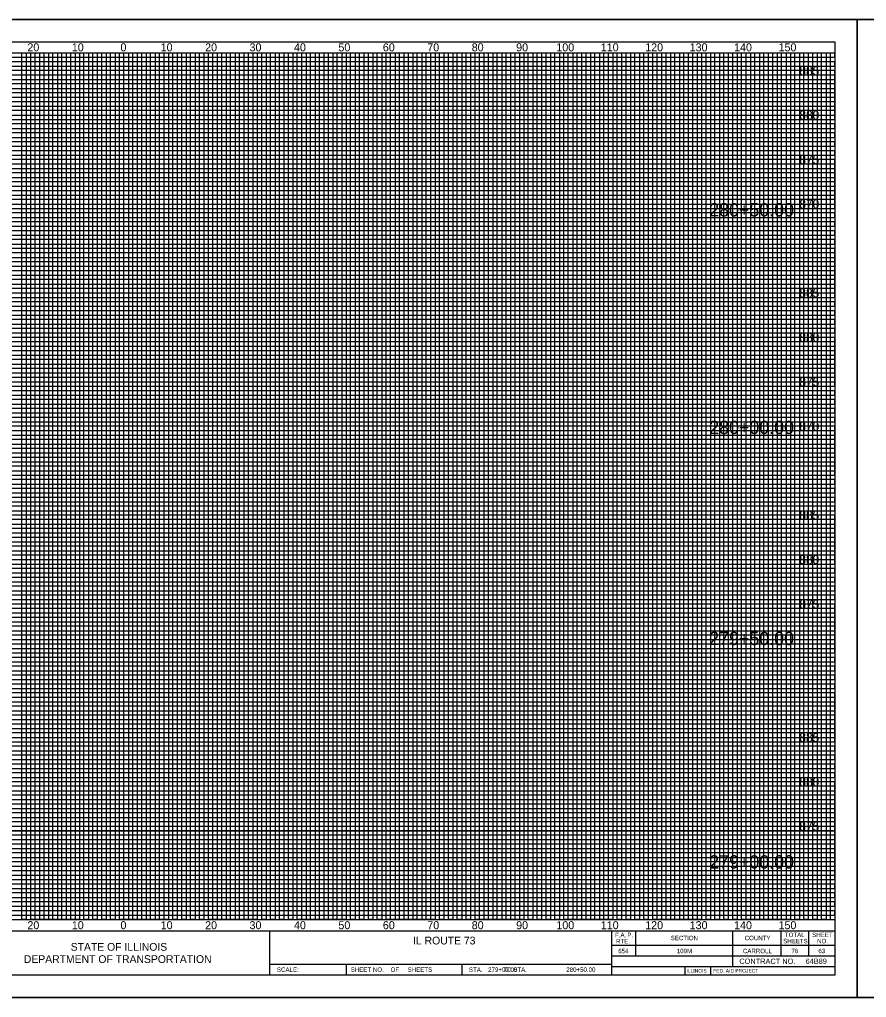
# Model space of a CAD drawing. Extents: x -26 to 24680, y -10 to 21582.
# Drawn here: x 24151.5 to 24342.1, y 5798.5 to 6018.5 of the extents above; entities that cross this region are included whole.
import ezdxf

# ---------------------------------------------------------------- set-up
doc = ezdxf.new("R2010")
doc.units = 0
for name, color, linetype in [('Sheets_General Details', 7, 'Continuous'), ('Sheets_Minor Grid', 7, 'Continuous'), ('Sheets_Printer Plotting Border', 7, 'Continuous')]:
    doc.layers.add(name, color=color, linetype=linetype)

msp = doc.modelspace()

# ---------------------------------------------------------------- linework, layer by layer
at = {"layer": 'Sheets_General Details'}
for p, q in [((24000.03, 6018.52), (24340.03, 6018.52)), ((24340.01, 6018.52), (24340.03, 6018.52)), ((24340.03, 6018.52), (24340.03, 5798.52)), ((24340.03, 6018.52), (24680.03, 6018.52)), ((24340.03, 5798.52), (24340.03, 6018.52)), ((24015.03, 6011.02), (24335.03, 6011.02)), ((24015.03, 5816.02), (24335.03, 5816.02)), ((24015.03, 5813.52), (24335.03, 5813.52)), ((24207.77, 5813.52), (24207.77, 5803.52)), ((24284.77, 5813.52), (24284.77, 5803.52)), ((24290.17, 5813.52), (24290.17, 5807.86)), ((24311.97, 5813.52), (24311.97, 5805.46)), ((24322.89, 5813.52), (24322.89, 5807.86)), ((24329.1, 5813.52), (24329.1, 5807.86)), ((24284.77, 5810.26), (24335.03, 5810.26)), ((24207.77, 5806.02), (24284.77, 5806.02)), ((24225.03, 5806.02), (24225.03, 5803.52)), ((24251.03, 5806.02), (24251.03, 5803.52)), ((24284.77, 5807.86), (24335.03, 5807.86)), ((24284.77, 5805.46), (24335.03, 5805.46)), ((24301.24, 5805.46), (24301.24, 5803.52)), ((24307.04, 5805.46), (24307.04, 5803.52)), ((24340.03, 5798.52), (24000.03, 5798.52)), ((24680.03, 5798.52), (24340.03, 5798.52))]:
    msp.add_line(p, q, dxfattribs=at)
msp.add_lwpolyline([(24335.03, 5803.52), (24015.03, 5803.52), (24015.03, 6013.52), (24335.03, 6013.52)], close=True, dxfattribs=at)
for points in [[(24165.03, 6011.02), (24165.03, 5816.02), (24155.03, 5816.02), (24155.03, 6011.02)], [(24185.03, 6011.02), (24185.03, 5816.02), (24175.03, 5816.02), (24175.03, 6011.02)], [(24205.03, 6011.02), (24205.03, 5816.02), (24195.03, 5816.02), (24195.03, 6011.02)], [(24225.03, 6011.02), (24225.03, 5816.02), (24215.03, 5816.02), (24215.03, 6011.02)], [(24245.03, 6011.02), (24245.03, 5816.02), (24235.03, 5816.02), (24235.03, 6011.02)], [(24265.03, 6011.02), (24265.03, 5816.02), (24255.03, 5816.02), (24255.03, 6011.02)], [(24285.03, 6011.07), (24285.03, 5816.02), (24275.03, 5816.02), (24275.03, 6011.02)], [(24305.03, 6011.02), (24305.03, 5816.02), (24295.03, 5816.02), (24295.03, 6011.02)], [(24325.03, 6011.02), (24325.03, 5816.02), (24315.03, 5816.02), (24315.03, 6011.02)], [(24015.03, 5996.02), (24335.03, 5996.02), (24335.03, 6006.02), (24015.03, 6006.02)], [(24015.03, 5976.02), (24335.03, 5976.02), (24335.03, 5986.02), (24015.03, 5986.02)], [(24015.03, 5956.02), (24335.03, 5956.02), (24335.03, 5966.02), (24015.03, 5966.02)], [(24015.03, 5936.02), (24335.03, 5936.02), (24335.03, 5946.02), (24015.03, 5946.02)], [(24015.03, 5916.02), (24335.03, 5916.02), (24335.03, 5926.02), (24015.03, 5926.02)], [(24015.03, 5896.02), (24335.03, 5896.02), (24335.03, 5906.02), (24015.03, 5906.02)], [(24015.03, 5876.02), (24335.03, 5876.02), (24335.03, 5886.02), (24015.03, 5886.02)], [(24015.03, 5856.02), (24335.03, 5856.02), (24335.03, 5866.02), (24015.03, 5866.02)], [(24015.03, 5836.02), (24335.03, 5836.02), (24335.03, 5846.02), (24015.03, 5846.02)], [(24015.03, 5826.02), (24335.03, 5826.02), (24335.03, 5836.02), (24015.03, 5836.02)]]:
    msp.add_lwpolyline(points, dxfattribs=at)
at = {"layer": 'Sheets_Minor Grid'}
for points in [[(24015.03, 6010.02), (24335.03, 6010.02), (24335.03, 6011.02)], [(24153.03, 6011.02), (24153.03, 5816.02), (24152.03, 5816.02), (24152.03, 6011.02)], [(24156.03, 6011.02), (24156.03, 5816.02), (24154.03, 5816.02), (24154.03, 6011.02)], [(24158.03, 6011.02), (24158.03, 5816.02), (24157.03, 5816.02), (24157.03, 6011.02)], [(24160.03, 6011.02), (24160.03, 5816.02), (24159.03, 5816.02), (24159.03, 6011.02)], [(24162.03, 6011.02), (24162.03, 5816.02), (24161.03, 5816.02), (24161.03, 6011.02)], [(24164.03, 6011.02), (24164.03, 5816.02), (24163.03, 5816.02), (24163.03, 6011.02)], [(24167.03, 6011.02), (24167.03, 5816.02), (24166.03, 5816.02), (24166.03, 6011.02)], [(24169.03, 6011.02), (24169.03, 5816.02), (24168.03, 5816.02)], [(24168.03, 5816.02), (24168.03, 6011.02)], [(24171.03, 6011.02), (24171.03, 5816.02), (24170.03, 5816.02), (24170.03, 6011.02)], [(24173.03, 6011.02), (24173.03, 5816.02), (24172.03, 5816.02), (24172.03, 6011.02)], [(24176.03, 6011.02), (24176.03, 5816.02), (24174.03, 5816.02), (24174.03, 6011.02)], [(24178.03, 6011.02), (24178.03, 5816.02), (24177.03, 5816.02), (24177.03, 6011.02)], [(24180.03, 6011.02), (24180.03, 5816.02), (24179.03, 5816.02), (24179.03, 6011.02)], [(24182.03, 6011.02), (24182.03, 5816.02), (24181.03, 5816.02), (24181.03, 6011.02)], [(24184.03, 6011.02), (24184.03, 5816.02), (24183.03, 5816.02), (24183.03, 6011.02)], [(24187.03, 6011.02), (24187.03, 5816.02), (24186.03, 5816.02), (24186.03, 6011.02)], [(24189.03, 6011.02), (24189.03, 5816.02), (24188.03, 5816.02), (24188.03, 6011.02)], [(24191.03, 6011.02), (24191.03, 5816.02), (24190.03, 5816.02), (24190.03, 6011.02)], [(24193.03, 6011.02), (24193.03, 5816.02), (24192.03, 5816.02), (24192.03, 6011.02)], [(24196.03, 6011.02), (24196.03, 5816.02), (24194.03, 5816.02), (24194.03, 6011.02)], [(24198.03, 6011.02), (24198.03, 5816.02), (24197.03, 5816.02), (24197.03, 6011.02)], [(24200.03, 6011.02), (24200.03, 5816.02), (24199.03, 5816.02), (24199.03, 6011.02)], [(24202.03, 6011.02), (24202.03, 5816.02), (24201.03, 5816.02), (24201.03, 6011.02)], [(24204.03, 6011.02), (24204.03, 5816.02), (24203.03, 5816.02), (24203.03, 6011.02)], [(24207.03, 6011.02), (24207.03, 5816.02), (24206.03, 5816.02), (24206.03, 6011.02)], [(24209.03, 6011.02), (24209.03, 5816.02), (24208.03, 5816.02), (24208.03, 6011.02)], [(24211.03, 6011.02), (24211.03, 5816.02), (24210.03, 5816.02), (24210.03, 6011.02)], [(24213.03, 6011.02), (24213.03, 5816.02), (24212.03, 5816.02), (24212.03, 6011.02)], [(24216.03, 6011.02), (24216.03, 5816.02), (24214.03, 5816.02), (24214.03, 6011.02)], [(24218.03, 6011.02), (24218.03, 5816.02), (24217.03, 5816.02), (24217.03, 6011.02)], [(24220.03, 6011.02), (24220.03, 5816.02), (24219.03, 5816.02), (24219.03, 6011.02)], [(24222.03, 6011.02), (24222.03, 5816.02), (24221.03, 5816.02), (24221.03, 6011.02)], [(24224.03, 6011.02), (24224.03, 5816.02), (24223.03, 5816.02)], [(24223.03, 5816.02), (24223.03, 6011.02)], [(24227.03, 6011.02), (24227.03, 5816.02), (24226.03, 5816.02), (24226.03, 6011.02)], [(24229.03, 6011.02), (24229.03, 5816.02), (24228.03, 5816.02), (24228.03, 6011.02)], [(24231.03, 6011.02), (24231.03, 5816.02), (24230.03, 5816.02), (24230.03, 6011.02)], [(24233.03, 6011.02), (24233.03, 5816.02), (24232.03, 5816.02), (24232.03, 6011.02)], [(24236.03, 6011.02), (24236.03, 5816.02), (24234.03, 5816.02), (24234.03, 6011.02)], [(24238.03, 6011.02), (24238.03, 5816.02), (24237.03, 5816.02), (24237.03, 6011.02)], [(24240.03, 6011.02), (24240.03, 5816.02), (24239.03, 5816.02), (24239.03, 6011.02)], [(24242.03, 6011.02), (24242.03, 5816.02), (24241.03, 5816.02), (24241.03, 6011.02)], [(24244.03, 6011.02), (24244.03, 5816.02), (24243.03, 5816.02), (24243.03, 6011.02)], [(24247.03, 6011.02), (24247.03, 5816.02), (24246.03, 5816.02), (24246.03, 6011.02)], [(24249.03, 6011.02), (24249.03, 5816.02), (24248.03, 5816.02), (24248.03, 6011.02)], [(24251.03, 6011.02), (24251.03, 5816.02), (24250.03, 5816.02), (24250.03, 6011.02)], [(24253.03, 6011.02), (24253.03, 5816.02), (24252.03, 5816.02), (24252.03, 6011.02)], [(24256.03, 6011.02), (24256.03, 5816.02), (24254.03, 5816.02), (24254.03, 6011.02)], [(24258.03, 6011.02), (24258.03, 5816.02), (24257.03, 5816.02), (24257.03, 6011.02)], [(24260.03, 6011.02), (24260.03, 5816.02), (24259.03, 5816.02), (24259.03, 6011.02)], [(24262.03, 6011.02), (24262.03, 5816.02), (24261.03, 5816.02), (24261.03, 6011.02)], [(24264.03, 6011.02), (24264.03, 5816.02), (24263.03, 5816.02), (24263.03, 6011.02)], [(24267.03, 6011.02), (24267.03, 5816.02), (24266.03, 5816.02), (24266.03, 6011.02)], [(24269.03, 6011.02), (24269.03, 5816.02), (24268.03, 5816.02), (24268.03, 6011.02)], [(24271.03, 6011.02), (24271.03, 5816.02), (24270.03, 5816.02), (24270.03, 6011.02)], [(24273.03, 6011.02), (24273.03, 5816.02), (24272.03, 5816.02), (24272.03, 6011.02)], [(24276.03, 6011.02), (24276.03, 5816.02), (24274.03, 5816.02), (24274.03, 6011.02)], [(24278.03, 6011.02), (24278.03, 5816.02), (24277.03, 5816.02), (24277.03, 6011.02)], [(24280.03, 6011.02), (24280.03, 5816.02), (24279.03, 5816.02)], [(24279.03, 5816.02), (24279.03, 6011.02)], [(24282.03, 6011.02), (24282.03, 5816.02), (24281.03, 5816.02), (24281.03, 6011.02)], [(24284.03, 6011.02), (24284.03, 5816.02), (24283.03, 5816.02), (24283.03, 6011.02)], [(24287.03, 6011.02), (24287.03, 5816.02), (24286.03, 5816.02), (24286.03, 6011.02)], [(24289.03, 6011.02), (24289.03, 5816.02), (24288.03, 5816.02), (24288.03, 6011.02)], [(24291.03, 6011.02), (24291.03, 5816.02), (24290.03, 5816.02), (24290.03, 6011.02)], [(24293.03, 6011.02), (24293.03, 5816.02), (24292.03, 5816.02), (24292.03, 6011.02)], [(24296.03, 6011.02), (24296.03, 5816.02), (24294.03, 5816.02), (24294.03, 6011.02)], [(24298.03, 6011.02), (24298.03, 5816.02), (24297.03, 5816.02), (24297.03, 6011.02)], [(24300.03, 6011.02), (24300.03, 5816.02), (24299.03, 5816.02), (24299.03, 6011.02)], [(24302.03, 6011.02), (24302.03, 5816.02), (24301.03, 5816.02), (24301.03, 6011.02)], [(24304.03, 6011.02), (24304.03, 5816.02), (24303.03, 5816.02), (24303.03, 6011.02)], [(24307.03, 6011.02), (24307.03, 5816.02), (24306.03, 5816.02), (24306.03, 6011.02)], [(24309.03, 6011.02), (24309.03, 5816.02), (24308.03, 5816.02), (24308.03, 6011.02)], [(24311.03, 6011.02), (24311.03, 5816.02), (24310.03, 5816.02), (24310.03, 6011.02)], [(24313.03, 6011.02), (24313.03, 5816.02), (24312.03, 5816.02), (24312.03, 6011.02)], [(24316.03, 6011.02), (24316.03, 5816.02), (24314.03, 5816.02), (24314.03, 6011.02)], [(24318.03, 6011.02), (24318.03, 5816.02), (24317.03, 5816.02), (24317.03, 6011.02)], [(24320.03, 6011.02), (24320.03, 5816.02), (24319.03, 5816.02), (24319.03, 6011.02)], [(24322.03, 6011.02), (24322.03, 5816.02), (24321.03, 5816.02), (24321.03, 6011.02)], [(24324.03, 6011.02), (24324.03, 5816.02), (24323.03, 5816.02), (24323.03, 6011.02)], [(24327.03, 6011.02), (24327.03, 5816.02), (24326.03, 5816.02), (24326.03, 6011.02)], [(24329.03, 6011.02), (24329.03, 5816.02), (24328.03, 5816.02), (24328.03, 6011.02)], [(24331.03, 6011.02), (24331.03, 5816.02), (24330.03, 5816.02), (24330.03, 6011.02)], [(24333.03, 6011.02), (24333.03, 5816.02), (24332.03, 5816.02), (24332.03, 6011.02)], [(24334.03, 5816.02), (24334.03, 6011.02)], [(24015.03, 6008.02), (24335.03, 6008.02), (24335.03, 6009.02), (24015.03, 6009.02)], [(24015.03, 6005.02), (24335.03, 6005.02), (24335.03, 6007.02), (24015.03, 6007.02)], [(24015.03, 6003.02), (24335.03, 6003.02), (24335.03, 6004.02), (24015.03, 6004.02)], [(24015.03, 6001.02), (24335.03, 6001.02), (24335.03, 6002.02), (24015.03, 6002.02)], [(24015.03, 5999.02), (24335.03, 5999.02), (24335.03, 6000.02), (24015.03, 6000.02)], [(24015.03, 5997.02), (24335.03, 5997.02), (24335.03, 5998.02), (24015.03, 5998.02)], [(24015.03, 5994.02), (24335.03, 5994.02), (24335.03, 5995.02), (24015.03, 5995.02)], [(24015.03, 5992.02), (24335.03, 5992.02), (24335.03, 5993.02), (24015.03, 5993.02)], [(24015.03, 5990.02), (24335.03, 5990.02), (24335.03, 5991.02), (24015.03, 5991.02)], [(24015.03, 5988.02), (24335.03, 5988.02), (24335.03, 5989.02), (24015.03, 5989.02)], [(24015.03, 5985.02), (24335.03, 5985.02), (24335.03, 5987.02), (24015.03, 5987.02)], [(24015.03, 5983.02), (24335.03, 5983.02), (24335.03, 5984.02), (24015.03, 5984.02)], [(24015.03, 5981.02), (24335.03, 5981.02), (24335.03, 5982.02), (24015.03, 5982.02)], [(24015.03, 5979.02), (24335.03, 5979.02), (24335.03, 5980.02), (24015.03, 5980.02)], [(24015.03, 5977.02), (24335.03, 5977.02), (24335.03, 5978.02), (24015.03, 5978.02)], [(24015.03, 5974.02), (24335.03, 5974.02), (24335.03, 5975.02), (24015.03, 5975.02)], [(24015.03, 5972.02), (24335.03, 5972.02), (24335.03, 5973.02), (24015.03, 5973.02)], [(24015.03, 5970.02), (24335.03, 5970.02), (24335.03, 5971.02), (24015.03, 5971.02)], [(24015.03, 5968.02), (24335.03, 5968.02), (24335.03, 5969.02), (24015.03, 5969.02)], [(24015.03, 5965.02), (24335.03, 5965.02), (24335.03, 5967.02), (24015.03, 5967.02)], [(24015.03, 5963.02), (24335.03, 5963.02), (24335.03, 5964.02), (24015.03, 5964.02)], [(24015.03, 5961.02), (24335.03, 5961.02), (24335.03, 5962.02), (24015.03, 5962.02)], [(24015.03, 5959.02), (24335.03, 5959.02), (24335.03, 5960.02), (24015.03, 5960.02)], [(24015.03, 5957.02), (24335.03, 5957.02), (24335.03, 5958.02), (24015.03, 5958.02)], [(24015.03, 5954.02), (24335.03, 5954.02), (24335.03, 5955.02), (24015.03, 5955.02)], [(24015.03, 5952.02), (24335.03, 5952.02), (24335.03, 5953.02), (24015.03, 5953.02)], [(24015.03, 5950.02), (24335.03, 5950.02), (24335.03, 5951.02), (24015.03, 5951.02)], [(24015.03, 5948.02), (24335.03, 5948.02), (24335.03, 5949.02), (24015.03, 5949.02)], [(24015.03, 5945.02), (24335.03, 5945.02), (24335.03, 5947.02), (24015.03, 5947.02)], [(24015.03, 5943.02), (24335.03, 5943.02), (24335.03, 5944.02), (24015.03, 5944.02)], [(24015.03, 5941.02), (24335.03, 5941.02), (24335.03, 5942.02), (24015.03, 5942.02)], [(24015.03, 5939.02), (24335.03, 5939.02), (24335.03, 5940.02), (24015.03, 5940.02)], [(24015.03, 5937.02), (24335.03, 5937.02), (24335.03, 5938.02), (24015.03, 5938.02)], [(24015.03, 5934.02), (24335.03, 5934.02), (24335.03, 5935.02), (24015.03, 5935.02)], [(24015.03, 5932.02), (24335.03, 5932.02), (24335.03, 5933.02), (24015.03, 5933.02)], [(24015.03, 5930.02), (24335.03, 5930.02), (24335.03, 5931.02), (24015.03, 5931.02)], [(24015.03, 5928.02), (24335.03, 5928.02), (24335.03, 5929.02), (24015.03, 5929.02)], [(24015.03, 5925.02), (24335.03, 5925.02), (24335.03, 5927.02), (24015.03, 5927.02)], [(24015.03, 5923.02), (24335.03, 5923.02), (24335.03, 5924.02), (24015.03, 5924.02)], [(24015.03, 5921.02), (24335.03, 5921.02), (24335.03, 5922.02), (24015.03, 5922.02)], [(24015.03, 5919.02), (24335.03, 5919.02), (24335.03, 5920.02), (24015.03, 5920.02)], [(24015.03, 5917.02), (24335.03, 5917.02), (24335.03, 5918.02), (24015.03, 5918.02)], [(24015.03, 5914.02), (24335.03, 5914.02), (24335.03, 5915.02), (24015.03, 5915.02)], [(24015.03, 5912.02), (24335.03, 5912.02), (24335.03, 5913.02), (24015.03, 5913.02)], [(24015.03, 5910.02), (24335.03, 5910.02), (24335.03, 5911.02), (24015.03, 5911.02)], [(24015.03, 5908.02), (24335.03, 5908.02), (24335.03, 5909.02), (24015.03, 5909.02)], [(24015.03, 5905.02), (24335.03, 5905.02), (24335.03, 5907.02), (24015.03, 5907.02)], [(24015.03, 5903.02), (24335.03, 5903.02), (24335.03, 5904.02), (24015.03, 5904.02)], [(24015.03, 5901.02), (24335.03, 5901.02), (24335.03, 5902.02), (24015.03, 5902.02)], [(24015.03, 5899.02), (24335.03, 5899.02), (24335.03, 5900.02), (24015.03, 5900.02)], [(24015.03, 5897.02), (24335.03, 5897.02), (24335.03, 5898.02), (24015.03, 5898.02)], [(24015.03, 5894.02), (24335.03, 5894.02), (24335.03, 5895.02), (24015.03, 5895.02)], [(24015.03, 5892.02), (24335.03, 5892.02), (24335.03, 5893.02), (24015.03, 5893.02)], [(24015.03, 5890.02), (24335.03, 5890.02), (24335.03, 5891.02), (24015.03, 5891.02)], [(24015.03, 5888.02), (24335.03, 5888.02), (24335.03, 5889.02), (24015.03, 5889.02)], [(24015.03, 5885.02), (24335.03, 5885.02), (24335.03, 5887.02), (24015.03, 5887.02)], [(24015.03, 5883.02), (24335.03, 5883.02), (24335.03, 5884.02), (24015.03, 5884.02)], [(24015.03, 5881.02), (24335.03, 5881.02), (24335.03, 5882.02), (24015.03, 5882.02)], [(24015.03, 5879.02), (24335.03, 5879.02), (24335.03, 5880.02), (24015.03, 5880.02)], [(24015.03, 5877.02), (24335.03, 5877.02), (24335.03, 5878.02), (24015.03, 5878.02)], [(24015.03, 5874.02), (24335.03, 5874.02), (24335.03, 5875.02), (24015.03, 5875.02)], [(24015.03, 5872.02), (24335.03, 5872.02), (24335.03, 5873.02), (24015.03, 5873.02)], [(24015.03, 5870.02), (24335.03, 5870.02), (24335.03, 5871.02), (24015.03, 5871.02)], [(24015.03, 5868.02), (24335.03, 5868.02), (24335.03, 5869.02), (24015.03, 5869.02)], [(24015.03, 5865.02), (24335.03, 5865.02), (24335.03, 5867.02), (24015.03, 5867.02)], [(24015.03, 5863.02), (24335.03, 5863.02), (24335.03, 5864.02), (24015.03, 5864.02)], [(24015.03, 5861.02), (24335.03, 5861.02), (24335.03, 5862.02), (24015.03, 5862.02)], [(24015.03, 5859.02), (24335.03, 5859.02), (24335.03, 5860.02), (24015.03, 5860.02)], [(24015.03, 5857.02), (24335.03, 5857.02), (24335.03, 5858.02), (24015.03, 5858.02)], [(24015.03, 5854.02), (24335.03, 5854.02), (24335.03, 5855.02), (24015.03, 5855.02)], [(24015.03, 5852.02), (24335.03, 5852.02), (24335.03, 5853.02), (24015.03, 5853.02)], [(24015.03, 5850.02), (24335.03, 5850.02), (24335.03, 5851.02), (24015.03, 5851.02)], [(24015.03, 5848.02), (24335.03, 5848.02), (24335.03, 5849.02), (24015.03, 5849.02)], [(24015.03, 5845.02), (24335.03, 5845.02), (24335.03, 5847.02), (24015.03, 5847.02)], [(24015.03, 5843.02), (24335.03, 5843.02), (24335.03, 5844.02), (24015.03, 5844.02)], [(24015.03, 5841.02), (24335.03, 5841.02), (24335.03, 5842.02), (24015.03, 5842.02)], [(24015.03, 5839.02), (24335.03, 5839.02), (24335.03, 5840.02), (24015.03, 5840.02)], [(24015.03, 5837.02), (24335.03, 5837.02), (24335.03, 5838.02), (24015.03, 5838.02)], [(24015.03, 5834.02), (24335.03, 5834.02), (24335.03, 5835.02), (24015.03, 5835.02)], [(24015.03, 5832.02), (24335.03, 5832.02), (24335.03, 5833.02), (24015.03, 5833.02)], [(24015.03, 5830.02), (24335.03, 5830.02), (24335.03, 5831.02), (24015.03, 5831.02)], [(24015.03, 5828.02), (24335.03, 5828.02), (24335.03, 5829.02), (24015.03, 5829.02)], [(24015.03, 5825.02), (24335.03, 5825.02), (24335.03, 5827.02), (24015.03, 5827.02)], [(24015.03, 5823.02), (24335.03, 5823.02), (24335.03, 5824.02), (24015.03, 5824.02)], [(24015.03, 5821.02), (24335.03, 5821.02), (24335.03, 5822.02), (24015.03, 5822.02)], [(24015.03, 5819.02), (24335.03, 5819.02), (24335.03, 5820.02), (24015.03, 5820.02)], [(24015.03, 5817.02), (24335.03, 5817.02), (24335.03, 5818.02), (24015.03, 5818.02)]]:
    msp.add_lwpolyline(points, dxfattribs=at)
at = {"layer": 'Sheets_Printer Plotting Border'}
for points in [[(24000.03, 5798.52), (24340.03, 5798.52), (24340.03, 6018.52), (24000.03, 6018.52)], [(24340.03, 5798.52), (24680.03, 5798.52), (24680.03, 6018.52), (24340.03, 6018.52)]]:
    msp.add_lwpolyline(points, close=True, dxfattribs=at)

# ---------------------------------------------------------------- texts
at = {"layer": 'Sheets_General Details'}
for s, height, p in [('20', 1.8, (24153.29, 6011.37)), ('10', 1.8, (24163.29, 6011.37)), ('0', 1.8, (24174.24, 6011.37)), ('0', 1.8, (24174.24, 6011.37)), ('10', 1.8, (24183.29, 6011.37)), ('20', 1.8, (24193.29, 6011.37)), ('30', 1.8, (24203.29, 6011.37)), ('40', 1.8, (24213.29, 6011.37)), ('50', 1.8, (24223.29, 6011.37)), ('60', 1.8, (24233.29, 6011.37)), ('70', 1.8, (24243.29, 6011.37)), ('80', 1.8, (24253.29, 6011.37)), ('90', 1.8, (24263.29, 6011.37)), ('100', 1.8, (24272.34, 6011.37)), ('110', 1.8, (24282.34, 6011.37)), ('120', 1.8, (24292.34, 6011.37)), ('130', 1.8, (24302.34, 6011.37)), ('140', 1.8, (24312.34, 6011.37)), ('150', 1.8, (24322.34, 6011.37)), ('885', 2, (24327.04, 6006.02)), ('880', 2, (24327.04, 5996.02)), ('875', 2, (24327.04, 5986.02)), ('870', 2, (24327.04, 5976.02)), ('280+50.00', 3, (24306.74, 5974.22)), ('885', 2, (24327.04, 5956.02)), ('880', 2, (24327.04, 5946.02)), ('875', 2, (24327.04, 5936.02)), ('280+00.00', 3, (24306.74, 5925.27)), ('870', 2, (24327.04, 5926.02)), ('885', 2, (24327.04, 5906.02)), ('880', 2, (24327.04, 5896.02)), ('875', 2, (24327.04, 5886.02)), ('279+50.00', 3, (24306.74, 5877.78)), ('885', 2, (24327.04, 5856.02)), ('880', 2, (24327.04, 5846.02)), ('875', 2, (24327.04, 5836.02)), ('279+00.00', 3, (24306.74, 5827.51)), ('20', 1.8, (24153.29, 5813.87)), ('10', 1.8, (24163.29, 5813.87)), ('0', 1.8, (24174.24, 5813.87)), ('0', 1.8, (24174.24, 5813.87)), ('10', 1.8, (24183.29, 5813.87)), ('20', 1.8, (24193.29, 5813.87)), ('30', 1.8, (24203.29, 5813.87)), ('40', 1.8, (24213.29, 5813.87)), ('50', 1.8, (24223.29, 5813.87)), ('60', 1.8, (24233.29, 5813.87)), ('70', 1.8, (24243.29, 5813.87)), ('80', 1.8, (24253.29, 5813.87)), ('90', 1.8, (24263.29, 5813.87)), ('100', 1.8, (24272.34, 5813.87)), ('110', 1.8, (24282.34, 5813.87)), ('120', 1.8, (24292.34, 5813.87)), ('130', 1.8, (24302.34, 5813.87)), ('140', 1.8, (24312.34, 5813.87)), ('150', 1.8, (24322.34, 5813.87)), ('F.A. ', 1, (24285.54, 5812.07)), ('P.', 1, (24288.32, 5812.07)), ('SECTION', 1, (24298.07, 5811.39)), ('COUNTY', 1, (24314.71, 5811.39)), ('TOTAL', 1, (24323.77, 5812.1)), ('SHEET', 1, (24329.92, 5812.1)), ('STATE OF ILLINOIS', 1.75, (24163.04, 5809.02)), ('IL ROUTE 73', 1.75, (24240.09, 5810.44)), ('RTE.', 1, (24285.77, 5810.67)), ('SHEETS', 1, (24323.38, 5810.7)), ('NO.', 1, (24331.02, 5810.7)), ('DEPARTMENT OF TRANSPORTATION', 1.75, (24152.49, 5806.27)), ('654', 1, (24286.26, 5808.47)), ('109M', 1, (24299.44, 5808.47)), ('CARROLL', 1, (24314.32, 5808.47)), ('76', 1, (24325.24, 5808.47)), ('63', 1, (24331.31, 5808.47)), ('CONTRACT NO.      ', 1.2, (24313.52, 5806.06)), ('64B89', 1.2, (24328.43, 5806.06)), ('SCALE:          ', 1, (24209.46, 5804.27)), ('SHEET NO.    OF     SHEETS', 1, (24226.05, 5804.27)), ('STA.            TO STA.            ', 1, (24252.67, 5804.27)), ('279+00.00', 1, (24256.98, 5804.27)), ('280+50.00', 1, (24274.57, 5804.27)), ('ILLINOIS', 0.8, (24301.63, 5804.11)), ('FED. AID PROJECT', 0.8, (24307.65, 5804.11))]:
    msp.add_text(s, height=height, dxfattribs=at).set_placement(p)

doc.saveas('drawing.dxf')
